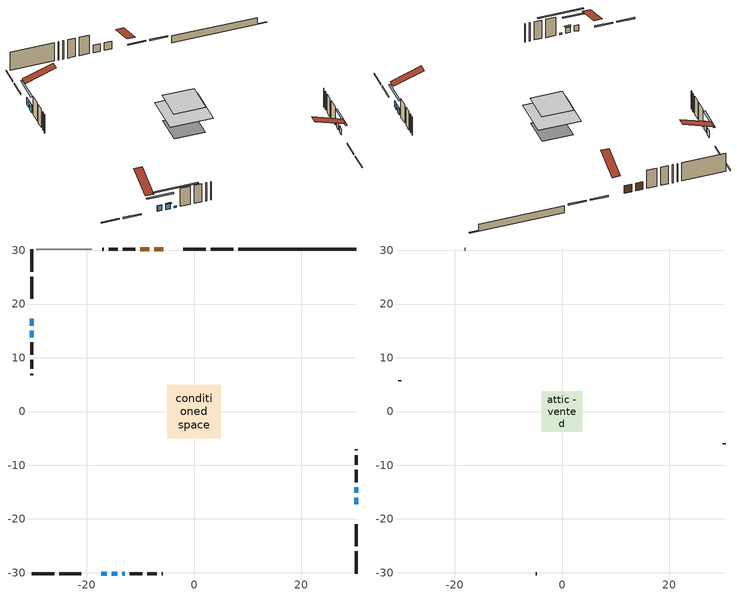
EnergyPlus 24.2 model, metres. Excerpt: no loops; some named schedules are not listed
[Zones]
conditioned space
 floor adiabatic (AdiabaticFloorConstruction): -4.96,-4.96 -4.96,4.96 4.96,4.96 4.96,-4.96 z3.36
 floor foundation (Slab1 construction): -3.58,-3.58 -3.58,3.58 3.58,3.58 3.58,-3.58 z-0.91
 wall outside (RimJoist1 construction): 7.28,30.26 3.08,30.26 / -30.26,-30.26 -26.06,-30.26 / -30.26,30.26 -30.26,26.06 / 30.26,-30.26 30.26,-26.06 z0.92:1.22
 wall outside (RimJoist2 construction): 2.15,30.26 -1.98,30.26 / -25.13,-30.26 -20.99,-30.26 / -30.26,25.13 -30.26,20.99 / 30.26,-25.13 30.26,-20.99 z0.92:1.22
 wall outside (AdiabaticWallConstruction 1): -5.75,30.26 -7.39,30.26 / -8.32,30.26 -9.98,30.26 z0.92:2.95
 wall outside (AdiabaticWallConstruction): 30.26,-17.23 30.26,-16.1 z0.92:2.6; -17.23,-30.26 -16.2,-30.26 z0.92:2.44; -30.26,17.23 -30.26,15.96 z0.92:2.8; 30.26,-15.17 30.26,-14.11 z0.92:2.5; -15.28,-30.26 -14.31,-30.26 z0.92:2.36; -30.26,15.03 -30.26,13.83 z0.92:2.7; -13.38,-30.26 -12.86,-30.26 z0.92:1.31
 wall outside (Wall1 construction): -10.91,30.26 -13.24,30.26 / -11.93,-30.26 -9.6,-30.26 / -30.26,12.91 -30.26,10.57 / 30.26,-13.18 30.26,-10.84 z0.92:5.8
 wall outside (Wall3 construction): -14.17,30.26 -15.89,30.26 / -8.67,-30.26 -6.95,-30.26 / -30.26,9.64 -30.26,7.92 / 30.26,-9.92 30.26,-8.19 z0.92:5.8
 wall outside (Wall4 construction): -16.82,30.26 -17.05,30.26 / -6.02,-30.26 -5.8,-30.26 / -30.26,6.99 -30.26,6.77 / 30.26,-7.26 30.26,-7.04 z0.92:5.8
 wall foundation (FoundationWall1 construction): 8.21,30.26,-0.91 8.21,30.26,0.92 28.05,30.26,0.92 28.05,30.26,-0.7 30.26,30.26,-0.7 30.26,30.26,-0.91
 wall adiabatic (Wall6 construction): -19.06,30.26 -29.33,30.26 z0.92:5.8
 window (WindowConstruction): 30.26,-17.22 30.26,-16.1 z0.92:2.6
 window (WindowConstruction 1): -17.22,-30.26 -16.2,-30.26 z0.92:2.44
 window (WindowConstruction 2): -30.26,17.22 -30.26,15.96 z0.92:2.8
 window (WindowConstruction 3): 30.26,-15.17 30.26,-14.11 z0.92:2.5
 window (WindowConstruction 4): -15.27,-30.26 -14.31,-30.26 z0.92:2.36
 window (WindowConstruction 5): -30.26,15.03 -30.26,13.84 z0.92:2.7
 window (WindowConstruction 6): -13.38,-30.26 -12.86,-30.26 z0.92:1.31
 door (Door): -5.75,30.26 -7.39,30.26 z0.92:2.95
 door (Door 1): -8.32,30.26 -9.98,30.26 z0.92:2.95
 ceiling adiabatic (AdiabaticFloorConstruction): 4.96,-4.96 4.96,4.96 -4.96,4.96 -4.96,-4.96 z3.36
attic - vented
 floor to conditioned space (Floor1 construction Reversed): -3.72,-3.72 -3.72,3.72 3.72,3.72 3.72,-3.72 z5.8
 wall outside (Wall5 construction): -17.97,30.26 -18.13,30.26 / -4.87,-30.26 -4.71,-30.26 / -30.26,5.84 -30.26,5.68 / 30.26,-6.11 30.26,-5.95 z0.92:5.8
 roof outside (Roof1 construction): -4.82,30.26,5.8 -4.82,23,8.22 -2.91,23,8.22 -2.91,30.26,5.8; -18.15,-30.26,5.8 -18.15,-23,8.22 -20.07,-23,8.22 -20.07,-30.26,5.8; -30.26,18.15,5.8 -23,18.15,8.22 -23,20.07,8.22 -30.26,20.07,5.8; 30.26,-18.15,5.8 23,-18.15,8.22 23,-20.07,8.22 30.26,-20.07,5.8
shading: 30.26,-13.46 30.26,-19.86 30.67,-19.86 30.67,-13.46 z5.24; -13.56,-30.26 -19.86,-30.26 -19.86,-30.67 -13.56,-30.67 z5.08; -30.26,13.32 -30.26,19.86 -30.67,19.86 -30.67,13.32 z5.44; 30.26,-13.91 30.26,-15.37 30.67,-15.37 30.67,-13.91 z2.7; -14.11,-30.26 -15.48,-30.26 -15.48,-30.67 -14.11,-30.67 z2.56; -30.26,13.63 -30.26,15.23 -30.67,15.23 -30.67,13.63 z2.9; -7.78,-30.26 -18.46,-30.26 -18.46,-30.67 -7.78,-30.67 z6.39
[Building]
Building 1: Terrain=Suburbs
[Site:Location]
Toronto City Centre_ON: Latitude {deg}=43.63; Longitude {deg}=-79.39; Time Zone {hr}=-5; Elevation {m}=77; Keep Site Location Information=Yes
[Site:GroundTemperature:Shallow]
5.01852, 3.26908, 3.12898, 3.95918, 7.29196, 10.6092, 13.4851, 15.3069, 15.4617, 13.9799, 11.1774, 7.9619
[Site:WaterMainsTemperature]
Calculation Method=Schedule; Temperature Schedule=mains temperature schedule
[Material] Roughness=Rough; Thermal Absorptance=0.9
Name | Thickness {m} | Conductivity {W/m-K} | Density {kg/m3} | Specific Heat {J/kg-K} | Solar Absorptance | Visible Absorptance
asphalt or fiberglass shingles | 0.00635 | 0.162714 | 1121.4 | 1465.45 | 0.84 | 0.84
ceiling stud and cavity | 0.1397 | 0.094449 | 65.682 | 1177.47 | 0.7 | 0.7
concrete 4.0 in. | 0.1016 | 1.803125 | 2242.8 | 837.4 | 0.7 | 0.7
concrete 8.0 in. | 0.2032 | 1.803125 | 2242.8 | 837.4 | 0.7 | 0.7
door material | 0.04445 | 0.188738 | 512.64 | 1214.23 | 0.7 | 0.7
door material 1 | 0.04445 | 0.20624 | 512.64 | 1214.23 | 0.7 | 0.7
exterior vertical ins | 0.013954 | 0.029427 | 32.04 | 1214.23 | 0.7 | 0.7
floor covering | 0.0127 | 0.0433444 | 54.468 | 1339.84 | 0.6 | 0.6
floor rigid ins; wall rigid ins | 0.512978 | 0.029427 | 32.04 | 1214.23 | 0.7 | 0.7
floor stud and cavity | 0.1397 | 1.75129 | 37.0049 | 1207.88 | 0.7 | 0.7
furniture material conditioned space 1 | 0.1524 | 0.115458 | 640.8 | 1214.23 | 0.6 | 0.6
gypsum board | 0.0127 | 0.160291 | 801 | 837.4 | 0.6 | 0.6
gypsum board 1 | 0.0127 | 0.160291 | 801 | 837.4 | 0.7 | 0.7
interior horizontal ins | 0.00025908 | 0.029427 | 32.04 | 1214.23 | 0.7 | 0.7
osb sheathing 0.5 in. | 0.0127 | 0.115458 | 512.64 | 1214.23 | 0.7 | 0.7
osb sheathing 0.5 in. 1 | 0.0127 | 0.115458 | 512.64 | 1214.23 | 0.4 | 0.4
osb sheathing 0.75 in. | 0.01905 | 0.115458 | 512.64 | 1214.23 | 0.7 | 0.7
rim joist stud and cavity | 0.0508 | 0.177588 | 50.32683 | 1063.81 | 0.6 | 0.6
rim joist stud and cavity 1 | 0.0508 | 0.126838 | 50.32683 | 1063.81 | 0.6 | 0.6
wall stud and cavity | 0.1397 | 0.268041 | 139.0536 | 1170.24 | 0.7 | 0.7
wall stud and cavity 1 | 0.1397 | 0.101456 | 139.0536 | 1170.24 | 0.7 | 0.7
wall stud and cavity 2 | 0.1397 | 0.142953 | 139.0536 | 1170.24 | 0.7 | 0.7
wall stud and cavity 3 | 0.0889 | 6.9971 | 50.32683 | 1063.81 | 0.6 | 0.6
wall stud and cavity 4 | 0.1397 | 0.204197 | 139.0536 | 1170.24 | 0.7 | 0.7
wall stud and cavity 5 | 0.0889 | 0.380278 | 52.3479 | 1209.89 | 0.7 | 0.7
wall stud and cavity 6 | 0.0889 | 0.391764 | 83.0341 | 1211.67 | 0.7 | 0.7
wood siding | 0.0254 | 0.102417 | 544.68 | 1172.36 | 0.4 | 0.4
wood siding 1 | 0.00254 | 0.102417 | 544.68 | 1172.36 | 0.4 | 0.4
wood siding 2; wood siding 3; wood siding 4 | 0.0254 | 0.102417 | 544.68 | 1172.36 | 0.7 | 0.7
[WindowMaterial:SimpleGlazingSystem]
Name | U-Factor {W/m2-K} | Solar Heat Gain Coefficient
WindowMaterial | 2.91168 | 0.67
WindowMaterial 1 | 3.667988 | 0.7
WindowMaterial 2 | 2.90203 | 0.68
WindowMaterial 3 | 2.91679 | 0.67
WindowMaterial 4 | 3.71739 | 0.69
WindowMaterial 5 | 2.906 | 0.68
WindowMaterial 6 | 3.07861 | 0.43
[Construction]
AdiabaticFloorConstruction: floor stud and cavity, floor rigid ins, osb sheathing 0.75 in., floor covering
AdiabaticWallConstruction: wood siding 3, wall rigid ins, wall stud and cavity 5, gypsum board
AdiabaticWallConstruction 1: wood siding 4, wall rigid ins, wall stud and cavity 5, gypsum board
Door: door material
Door 1: door material 1
Floor1 construction Reversed: gypsum board, ceiling stud and cavity
FoundationWall1 construction: concrete 8.0 in., gypsum board 1
furniture construction conditioned space 1: furniture material conditioned space 1
PartitionWallConstruction: gypsum board, wall stud and cavity 6, gypsum board
RimJoist1 construction: wood siding 2, rim joist stud and cavity
RimJoist2 construction: wood siding 2, rim joist stud and cavity 1
Roof1 construction: asphalt or fiberglass shingles
Slab1 construction: concrete 4.0 in.
Wall1 construction: wood siding, osb sheathing 0.5 in., wall stud and cavity, gypsum board
Wall3 construction: wood siding, osb sheathing 0.5 in., wall stud and cavity 1, gypsum board
Wall4 construction: wood siding, osb sheathing 0.5 in., wall stud and cavity 2, gypsum board
Wall5 construction: wood siding 1, wall stud and cavity 3
Wall6 construction: osb sheathing 0.5 in. 1, wall stud and cavity 4, gypsum board
WindowConstruction: WindowMaterial
WindowConstruction 1: WindowMaterial 1
WindowConstruction 2: WindowMaterial 2
WindowConstruction 3: WindowMaterial 3
WindowConstruction 4: WindowMaterial 4
WindowConstruction 5: WindowMaterial 5
WindowConstruction 6: WindowMaterial 6
[Zone] Multiplier=1; Part of Total Floor Area=Yes
Name | Volume {m3}
attic - vented | 21.7916
conditioned space | 374.1
[Space]
Name | Zone | Volume {m3}
attic - vented 1 | attic - vented | 21.7916
conditioned space 1 | conditioned space | 374.1
[ZoneInfiltration:EffectiveLeakageArea]
infil attic - vented 1: Zone or Space=attic - vented 1; Schedule=Always On Discrete; Effective Air Leakage Area {cm2}=2336.84; Stack Coefficient=0.000507318; Wind Coefficient=1.52181e-05
[ZoneMixing]
whole house fan mix: Zone or Space=attic - vented; Schedule=Always On Continuous; Design Flow Rate Calculation Method=Flow/Zone; Design Flow Rate {m3/s}=0; Source Zone or Space=conditioned space
[SurfaceProperty:ExposedFoundationPerimeter]
Slab1: Exposed Perimeter Calculation Method=TotalExposedPerimeter; Total Exposed Perimeter {m}=22.046
[InternalMass] Zone or ZoneList=conditioned space; Space or SpaceList=conditioned space 1
Name | Construction | Surface Area {m2}
furniture mass conditioned space 1 | furniture construction conditioned space 1 | 59.84
partition wall mass | PartitionWallConstruction | 149.6
[Lights]
interior lighting: Zone or ZoneList or Space or SpaceList=conditioned space 1; Schedule=interior lighting schedule; Design Level Calculation Method=LightingLevel; Lighting Level {W}=343.2; Return Air Fraction=0; Fraction Radiant=0.6; Fraction Visible=0.2; Fraction Replaceable=1
[People]
occupants: Zone or ZoneList or Space or SpaceList=conditioned space 1; Number of People Schedule=occupants schedule; Number of People Calculation Method=People; Number of People=3; Fraction Radiant=0.314171; Sensible Heat Fraction=0.56303; Activity Level Schedule=occupants activity schedule; Carbon Dioxide Generation Rate {m3/s-W}=0; Enable ASHRAE 55 Comfort Warnings=No; Mean Radiant Temperature Calculation Type=EnclosureAveraged
[ElectricEquipment] Zone or ZoneList or Space or SpaceList=conditioned space 1; Design Level Calculation Method=EquipmentLevel
Name | Schedule | Design Level {W} | Fraction Latent | Fraction Radiant | Fraction Lost
clothes dryer | clothes dryer schedule | 140.772 | 0.015 | 0.081 | 0.85
clothes washer | clothes washer schedule | 32.1985 | 0.03 | 0.162 | 0.7
cooking range | cooking range schedule | 208.969 | 0.08 | 0.432 | 0.2
dishwasher | dishwasher schedule | 66.8632 | 0.3 | 0.18 | 0.4
fridge | fridge schedule | 72.9452 | 0 | 0.6 | 0
mech vent house fan | mech vent house fan schedule | 10 | 0 | 0 | 1
mech vent house fan cfis | mech vent house fan cfis schedule | 0 | 0 | 0 | 0
misc plug loads | misc plug loads schedule | 494.7 | 0.045 | 0.513 | 0.1
whole house fan | Always On Discrete | 0 | 0 | 0 | 1
[OtherEquipment] Zone or ZoneList or Space or SpaceList=conditioned space 1; Design Level Calculation Method=EquipmentLevel
Name | Fuel Type | Schedule | Design Level {W} | Fraction Latent | Fraction Radiant | Fraction Lost
clothes dryer 1 | Electricity | clothes dryer schedule | 0 | 0.015 | 0.081 | 0.85
cooking range 1 | Electricity | cooking range schedule | 0 | 0.08 | 0.432 | 0.2
general water use latent | None | general water use schedule | 59.3978 | 1 | 0 | 0
general water use sensible | None | general water use schedule | -58.539 | 0 | 0.6 | 0
mech vent house fan latent load | None | Always On Discrete | 0 | 1 | 0 | 0
mech vent house fan sensible load | None | Always On Discrete | 0 | 0 | 0 | 0
water heater energy adjustment1 | NaturalGas | Always On Discrete | 0.01 | 0 | 0 | 1
[ZoneInfiltration:DesignFlowRate] Zone or ZoneList or Space or SpaceList=conditioned space 1; Schedule=Always On Discrete; Design Flow Rate Calculation Method=Flow/Zone; Design Flow Rate {m3/s}=0
infil flow; natural vent flow; whole house fan flow
[AvailabilityManager:Scheduled]
central ac and furnace airloop Availability Manager: Schedule=Always On Discrete
[Foundation:Kiva]
Foundation Kiva 1: Initial Indoor Air Temperature {C}=21; Interior Horizontal Insulation Material=interior horizontal ins; Interior Horizontal Insulation Depth {m}=0; Interior Horizontal Insulation Width {m}=1; Wall Height Above Grade {m}=0.919978; Wall Depth Below Slab {m}=0.2032; Custom Block Material Name 1=exterior vertical ins; Custom Block Depth 1 {m}=1.82999; Custom Block X Position 1 {m}=0.2159; Custom Block Z Position 1 {m}=0
[Foundation:Kiva:Settings]
Soil Conductivity {W/m-K}=0.849921; Soil Density {kg/m3}=1842.3; Soil Specific Heat {J/kg-K}=418.7; Ground Solar Absorptivity=0.9; Ground Thermal Absorptivity=0.9; Ground Surface Roughness {m}=0.03; Far-Field Width {m}=40; Deep-Ground Boundary Condition=ZeroFlux; Deep-Ground Depth {m}=40; Minimum Cell Dimension {m}=0.2; Maximum Cell Growth Coefficient=3; Simulation Timestep=Timestep
[Exterior:Lights]
exterior lighting: Schedule=exterior lighting schedule; Design Level {W}=75.6
[EnergyManagementSystem:GlobalVariable]
central_ac_and_furnace_airloop_Fan_RTF
infil_program_Qfan
infil_program_Qinf
natural_vent_program_Qnv
natural_vent_program_Qwhf
[EnergyManagementSystem:Sensor]
Name | Output:Variable or Output:Meter Index Key | Output:Variable or Output:Meter
airflow_gain | infil flow | Infiltration Sensible Heat Gain Energy
airflow_gain_1 | natural vent flow | Infiltration Sensible Heat Gain Energy
airflow_gain_2 | whole house fan flow | Infiltration Sensible Heat Gain Energy
airflow_loss | infil flow | Infiltration Sensible Heat Loss Energy
airflow_loss_1 | natural vent flow | Infiltration Sensible Heat Loss Energy
airflow_loss_2 | whole house fan flow | Infiltration Sensible Heat Loss Energy
clg_load_cond |  | Cooling:EnergyTransfer:Zone:CONDITIONED SPACE
clg_sp_s; clg_sp_s_1 | cooling setpoint | Schedule Value
clothes_dryer_exhaust_0_sch_s | clothes dryer exhaust 0 schedule | Schedule Value
cool_season | cooling season schedule | Schedule Value
htg_load_cond |  | Heating:EnergyTransfer:Zone:CONDITIONED SPACE
htg_sp_s; htg_sp_s_1 | heating setpoint | Schedule Value
ig_ee_conv | clothes dryer | Electric Equipment Convective Heating Energy
ig_ee_conv_2 | cooking range | Electric Equipment Convective Heating Energy
ig_ee_conv_4 | fridge | Electric Equipment Convective Heating Energy
ig_ee_conv_5 | misc plug loads | Electric Equipment Convective Heating Energy
ig_ee_conv_6 | whole house fan | Electric Equipment Convective Heating Energy
ig_ee_rad | clothes dryer | Electric Equipment Radiant Heating Energy
ig_ee_rad_2 | cooking range | Electric Equipment Radiant Heating Energy
ig_ee_rad_4 | fridge | Electric Equipment Radiant Heating Energy
ig_ee_rad_5 | misc plug loads | Electric Equipment Radiant Heating Energy
ig_ee_rad_6 | whole house fan | Electric Equipment Radiant Heating Energy
ig_lgt_conv | interior lighting | Lights Convective Heating Energy
ig_lgt_rad | interior lighting | Lights Radiant Heating Energy
ig_lgt_vis | interior lighting | Lights Visible Radiation Heating Energy
ig_oe_conv | clothes dryer 1 | Other Equipment Convective Heating Energy
ig_oe_conv_1 | cooking range 1 | Other Equipment Convective Heating Energy
ig_oe_conv_2 | general water use latent | Other Equipment Convective Heating Energy
ig_oe_conv_3 | general water use sensible | Other Equipment Convective Heating Energy
ig_oe_conv_4 | water heater energy adjustment1 | Other Equipment Convective Heating Energy
ig_oe_rad | clothes dryer 1 | Other Equipment Radiant Heating Energy
ig_oe_rad_1 | cooking range 1 | Other Equipment Radiant Heating Energy
ig_oe_rad_2 | general water use latent | Other Equipment Radiant Heating Energy
ig_oe_rad_3 | general water use sensible | Other Equipment Radiant Heating Energy
ig_oe_rad_4 | water heater energy adjustment1 | Other Equipment Radiant Heating Energy
ig_ppl_conv | occupants | People Convective Heating Energy
ig_ppl_rad | occupants | People Radiant Heating Energy
im_conv | furniture mass conditioned space 1 | Surface Inside Face Convection Heat Gain Energy
im_conv_1 | partition wall mass | Surface Inside Face Convection Heat Gain Energy
im_ig | furniture mass conditioned space 1 | Surface Inside Face Internal Gains Radiation Heat Gain Energy
im_ig_1 | partition wall mass | Surface Inside Face Internal Gains Radiation Heat Gain Energy
im_lgt | furniture mass conditioned space 1 | Surface Inside Face Lights Radiation Heat Gain Energy
im_lgt_1 | partition wall mass | Surface Inside Face Lights Radiation Heat Gain Energy
im_sol | furniture mass conditioned space 1 | Surface Inside Face Solar Radiation Heat Gain Energy
im_sol_1 | partition wall mass | Surface Inside Face Solar Radiation Heat Gain Energy
im_surf | furniture mass conditioned space 1 | Surface Inside Face Net Surface Thermal Radiation Heat Gain Energy
im_surf_1 | partition wall mass | Surface Inside Face Net Surface Thermal Radiation Heat Gain Energy
mv_conv | mech vent house fan | Electric Equipment Convective Heating Energy
mv_conv_1 | mech vent house fan cfis | Electric Equipment Convective Heating Energy
mv_conv_2 | mech vent house fan latent load | Other Equipment Convective Heating Energy
mv_conv_3 | mech vent house fan sensible load | Other Equipment Convective Heating Energy
mv_rad | mech vent house fan | Electric Equipment Radiant Heating Energy
mv_rad_1 | mech vent house fan cfis | Electric Equipment Radiant Heating Energy
mv_rad_2 | mech vent house fan latent load | Other Equipment Radiant Heating Energy
mv_rad_3 | mech vent house fan sensible load | Other Equipment Radiant Heating Energy
natural_vent_s | natural vent schedule | Schedule Value
out_pb_s |  | Site Outdoor Air Barometric Pressure
out_wt_s |  | Site Outdoor Air Humidity Ratio
site_vw_s |  | Site Wind Speed
ss_back_out | Window1 | Surface Window Shortwave from Zone Back Out Window Heat Transfer Rate
ss_back_out_1 | Window2 | Surface Window Shortwave from Zone Back Out Window Heat Transfer Rate
ss_back_out_2 | Window3 | Surface Window Shortwave from Zone Back Out Window Heat Transfer Rate
ss_back_out_3 | Window4 | Surface Window Shortwave from Zone Back Out Window Heat Transfer Rate
ss_back_out_4 | Window5 | Surface Window Shortwave from Zone Back Out Window Heat Transfer Rate
ss_back_out_5 | Window6 | Surface Window Shortwave from Zone Back Out Window Heat Transfer Rate
ss_back_out_6 | Window7 | Surface Window Shortwave from Zone Back Out Window Heat Transfer Rate
ss_conv | Door1 | Surface Inside Face Convection Heat Gain Energy
ss_conv_1 | Door3 | Surface Inside Face Convection Heat Gain Energy
ss_conv_2 | Window1 | Surface Inside Face Convection Heat Gain Energy
ss_conv_3 | Window2 | Surface Inside Face Convection Heat Gain Energy
ss_conv_4 | Window3 | Surface Inside Face Convection Heat Gain Energy
ss_conv_5 | Window4 | Surface Inside Face Convection Heat Gain Energy
ss_conv_6 | Window5 | Surface Inside Face Convection Heat Gain Energy
ss_conv_7 | Window6 | Surface Inside Face Convection Heat Gain Energy
ss_conv_8 | Window7 | Surface Inside Face Convection Heat Gain Energy
ss_ig | Door1 | Surface Inside Face Internal Gains Radiation Heat Gain Energy
ss_ig_1 | Door3 | Surface Inside Face Internal Gains Radiation Heat Gain Energy
ss_ig_2 | Window1 | Surface Inside Face Internal Gains Radiation Heat Gain Energy
ss_ig_3 | Window2 | Surface Inside Face Internal Gains Radiation Heat Gain Energy
ss_ig_4 | Window3 | Surface Inside Face Internal Gains Radiation Heat Gain Energy
ss_ig_5 | Window4 | Surface Inside Face Internal Gains Radiation Heat Gain Energy
ss_ig_6 | Window5 | Surface Inside Face Internal Gains Radiation Heat Gain Energy
ss_ig_7 | Window6 | Surface Inside Face Internal Gains Radiation Heat Gain Energy
ss_ig_8 | Window7 | Surface Inside Face Internal Gains Radiation Heat Gain Energy
ss_lgt | Door1 | Surface Inside Face Lights Radiation Heat Gain Energy
ss_lgt_1 | Door3 | Surface Inside Face Lights Radiation Heat Gain Energy
ss_sol | Door1 | Surface Inside Face Solar Radiation Heat Gain Energy
ss_sol_1 | Door3 | Surface Inside Face Solar Radiation Heat Gain Energy
ss_surf | Door1 | Surface Inside Face Net Surface Thermal Radiation Heat Gain Energy
ss_surf_1 | Door3 | Surface Inside Face Net Surface Thermal Radiation Heat Gain Energy
ss_surf_2 | Window1 | Surface Inside Face Net Surface Thermal Radiation Heat Gain Energy
ss_surf_3 | Window2 | Surface Inside Face Net Surface Thermal Radiation Heat Gain Energy
ss_surf_4 | Window3 | Surface Inside Face Net Surface Thermal Radiation Heat Gain Energy
ss_surf_5 | Window4 | Surface Inside Face Net Surface Thermal Radiation Heat Gain Energy
ss_surf_6 | Window5 | Surface Inside Face Net Surface Thermal Radiation Heat Gain Energy
ss_surf_7 | Window6 | Surface Inside Face Net Surface Thermal Radiation Heat Gain Energy
ss_surf_8 | Window7 | Surface Inside Face Net Surface Thermal Radiation Heat Gain Energy
ss_trans_in | Window1 | Surface Window Transmitted Solar Radiation Rate
ss_trans_in_1 | Window2 | Surface Window Transmitted Solar Radiation Rate
ss_trans_in_2 | Window3 | Surface Window Transmitted Solar Radiation Rate
ss_trans_in_3 | Window4 | Surface Window Transmitted Solar Radiation Rate
ss_trans_in_4 | Window5 | Surface Window Transmitted Solar Radiation Rate
ss_trans_in_5 | Window6 | Surface Window Transmitted Solar Radiation Rate
ss_trans_in_6 | Window7 | Surface Window Transmitted Solar Radiation Rate
ss_trans_out | Window1 | Surface Inside Face Initial Transmitted Diffuse Transmitted Out Window Solar Radiation Rate
ss_trans_out_1 | Window2 | Surface Inside Face Initial Transmitted Diffuse Transmitted Out Window Solar Radiation Rate
ss_trans_out_2 | Window3 | Surface Inside Face Initial Transmitted Diffuse Transmitted Out Window Solar Radiation Rate
ss_trans_out_3 | Window4 | Surface Inside Face Initial Transmitted Diffuse Transmitted Out Window Solar Radiation Rate
ss_trans_out_4 | Window5 | Surface Inside Face Initial Transmitted Diffuse Transmitted Out Window Solar Radiation Rate
ss_trans_out_5 | Window6 | Surface Inside Face Initial Transmitted Diffuse Transmitted Out Window Solar Radiation Rate
ss_trans_out_6 | Window7 | Surface Inside Face Initial Transmitted Diffuse Transmitted Out Window Solar Radiation Rate
s_conv | Floor1 | Surface Inside Face Convection Heat Gain Energy
s_conv_1 | FoundationWall1 | Surface Inside Face Convection Heat Gain Energy
s_conv_10 | RimJoist2:270 | Surface Inside Face Convection Heat Gain Energy
s_conv_11 | RimJoist2:90 | Surface Inside Face Convection Heat Gain Energy
s_conv_12 | Slab1 | Surface Inside Face Convection Heat Gain Energy
s_conv_13 | Wall1:0 | Surface Inside Face Convection Heat Gain Energy
s_conv_14 | Wall1:180 | Surface Inside Face Convection Heat Gain Energy
s_conv_15 | Wall1:270 | Surface Inside Face Convection Heat Gain Energy
s_conv_16 | Wall1:90 | Surface Inside Face Convection Heat Gain Energy
s_conv_17 | Wall3:0 | Surface Inside Face Convection Heat Gain Energy
s_conv_18 | Wall3:180 | Surface Inside Face Convection Heat Gain Energy
s_conv_19 | Wall3:270 | Surface Inside Face Convection Heat Gain Energy
s_conv_2 | inferred conditioned ceiling | Surface Inside Face Convection Heat Gain Energy
s_conv_20 | Wall3:90 | Surface Inside Face Convection Heat Gain Energy
s_conv_21 | Wall4:0 | Surface Inside Face Convection Heat Gain Energy
s_conv_22 | Wall4:180 | Surface Inside Face Convection Heat Gain Energy
s_conv_23 | Wall4:270 | Surface Inside Face Convection Heat Gain Energy
s_conv_24 | Wall4:90 | Surface Inside Face Convection Heat Gain Energy
s_conv_25 | Wall6 | Surface Inside Face Convection Heat Gain Energy
s_conv_3 | inferred conditioned floor | Surface Inside Face Convection Heat Gain Energy
s_conv_4 | RimJoist1:0 | Surface Inside Face Convection Heat Gain Energy
s_conv_5 | RimJoist1:180 | Surface Inside Face Convection Heat Gain Energy
s_conv_6 | RimJoist1:270 | Surface Inside Face Convection Heat Gain Energy
s_conv_7 | RimJoist1:90 | Surface Inside Face Convection Heat Gain Energy
s_conv_8 | RimJoist2:0 | Surface Inside Face Convection Heat Gain Energy
s_conv_9 | RimJoist2:180 | Surface Inside Face Convection Heat Gain Energy
s_ig | Floor1 | Surface Inside Face Internal Gains Radiation Heat Gain Energy
s_ig_1 | FoundationWall1 | Surface Inside Face Internal Gains Radiation Heat Gain Energy
s_ig_10 | RimJoist2:270 | Surface Inside Face Internal Gains Radiation Heat Gain Energy
s_ig_11 | RimJoist2:90 | Surface Inside Face Internal Gains Radiation Heat Gain Energy
s_ig_12 | Slab1 | Surface Inside Face Internal Gains Radiation Heat Gain Energy
s_ig_13 | Wall1:0 | Surface Inside Face Internal Gains Radiation Heat Gain Energy
s_ig_14 | Wall1:180 | Surface Inside Face Internal Gains Radiation Heat Gain Energy
s_ig_15 | Wall1:270 | Surface Inside Face Internal Gains Radiation Heat Gain Energy
s_ig_16 | Wall1:90 | Surface Inside Face Internal Gains Radiation Heat Gain Energy
s_ig_17 | Wall3:0 | Surface Inside Face Internal Gains Radiation Heat Gain Energy
s_ig_18 | Wall3:180 | Surface Inside Face Internal Gains Radiation Heat Gain Energy
s_ig_19 | Wall3:270 | Surface Inside Face Internal Gains Radiation Heat Gain Energy
s_ig_2 | inferred conditioned ceiling | Surface Inside Face Internal Gains Radiation Heat Gain Energy
s_ig_20 | Wall3:90 | Surface Inside Face Internal Gains Radiation Heat Gain Energy
s_ig_21 | Wall4:0 | Surface Inside Face Internal Gains Radiation Heat Gain Energy
s_ig_22 | Wall4:180 | Surface Inside Face Internal Gains Radiation Heat Gain Energy
s_ig_23 | Wall4:270 | Surface Inside Face Internal Gains Radiation Heat Gain Energy
s_ig_24 | Wall4:90 | Surface Inside Face Internal Gains Radiation Heat Gain Energy
